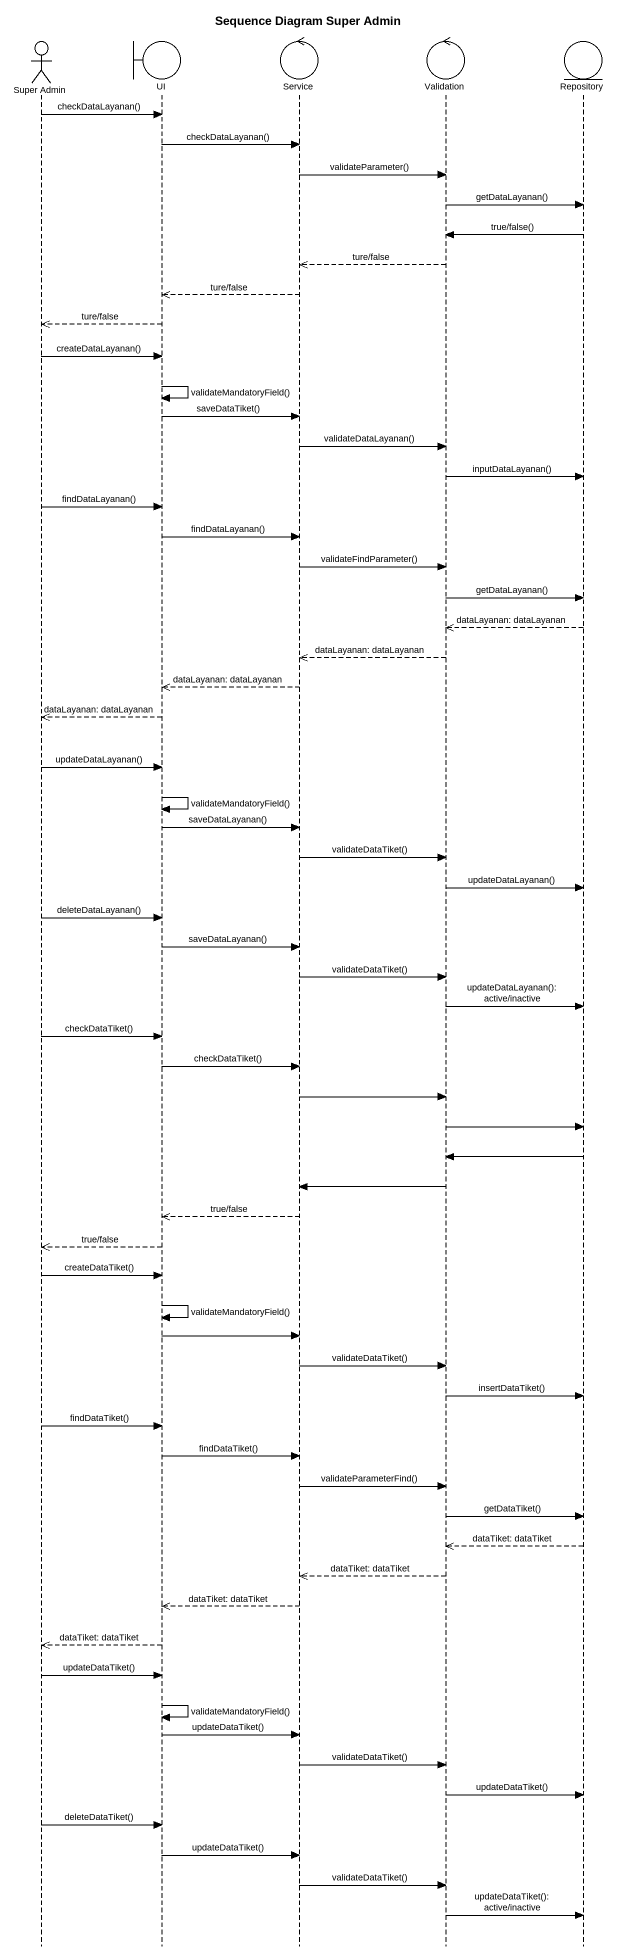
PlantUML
@startuml
title Sequence Diagram Super Admin
hide footbox
actor "Super Admin" as Super_Admin
boundary UI
control Service
control Validation
entity Repository

Super_Admin -> UI : checkDataLayanan()
UI -> Service : checkDataLayanan()
Service -> Validation : validateParameter()
Validation -> Repository : getDataLayanan()
Repository -> Validation : true/false()
Validation -->> Service : ture/false
Service -->> UI : ture/false
UI -->> Super_Admin : ture/false
Super_Admin -> UI : createDataLayanan()
UI -> UI : validateMandatoryField()
UI -> Service : saveDataTiket()
Service -> Validation : validateDataLayanan()
Validation -> Repository : inputDataLayanan()
Super_Admin -> UI : findDataLayanan()
UI -> Service : findDataLayanan()
Service -> Validation : validateFindParameter()
Validation -> Repository : getDataLayanan()
Repository -->> Validation : dataLayanan: dataLayanan
Validation -->> Service : dataLayanan: dataLayanan
Service -->> UI : dataLayanan: dataLayanan
UI -->> Super_Admin : dataLayanan: dataLayanan
Super_Admin -> UI : updateDataLayanan()
UI -> UI : validateMandatoryField()
UI -> Service : saveDataLayanan()
Service -> Validation : validateDataTiket()
Validation -> Repository : updateDataLayanan()
Super_Admin -> UI : deleteDataLayanan()
UI -> Service : saveDataLayanan()
Service -> Validation : validateDataTiket()
Validation -> Repository : updateDataLayanan(): active/inactive
Super_Admin -> UI : checkDataTiket()
UI -> Service : checkDataTiket()
Service -> Validation
Validation -> Repository
Repository -> Validation
Validation -> Service
Service -->> UI : true/false
UI -->> Super_Admin : true/false
Super_Admin -> UI : createDataTiket()
UI -> UI : validateMandatoryField()
UI -> Service
Service -> Validation : validateDataTiket()
Validation -> Repository : insertDataTiket()
Super_Admin -> UI : findDataTiket()
UI -> Service : findDataTiket()
Service -> Validation : validateParameterFind()
Validation -> Repository : getDataTiket()
Repository -->> Validation : dataTiket: dataTiket
Validation -->> Service : dataTiket: dataTiket
Service -->> UI : dataTiket: dataTiket
UI -->> Super_Admin : dataTiket: dataTiket
Super_Admin -> UI : updateDataTiket()
UI -> UI : validateMandatoryField()
UI -> Service : updateDataTiket()
Service -> Validation : validateDataTiket()
Validation -> Repository : updateDataTiket()
Super_Admin -> UI : deleteDataTiket()
UI -> Service : updateDataTiket()
Service -> Validation : validateDataTiket()
Validation -> Repository : updateDataTiket(): active/inactive
@enduml
